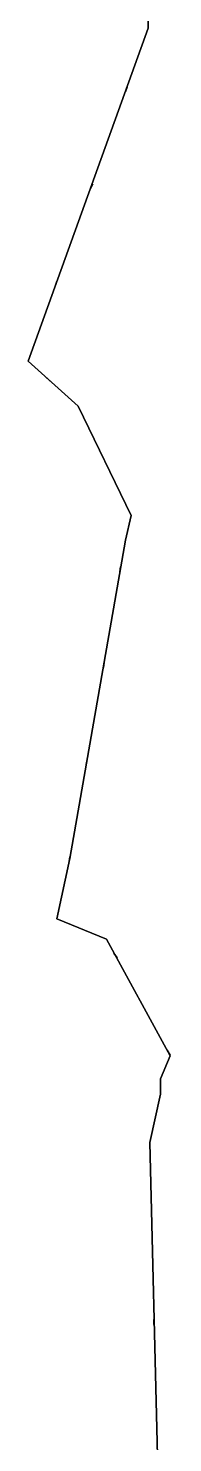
# Model space of a CAD drawing. Extents: x -14 to 5, y -77 to 101.
# Drawn here: x -13.6 to -11.83, y -16.59 to 0.74 of the extents above; entities that cross this region are included whole.
import ezdxf

# ---------------------------------------------------------------- set-up
doc = ezdxf.new("R2010")
doc.units = 0
doc.layers.add('RAILINGS', color=6, linetype='CONTINUOUS')

msp = doc.modelspace()

# ---------------------------------------------------------------- linework, layer by layer
at = {"layer": 'RAILINGS'}
for points in [[(-12.13, 0.74, 5.38), (-12.07, 6.28, 5.38), (-12.07, 6.28, 5.31), (-12.13, 0.74, 5.31)], [(-12.13, 0.74, 5.31), (-12.07, 6.28, 5.31), (-12.07, 6.28, 5.38), (-12.13, 0.74, 5.38)], [(-13.6, -3.34, 5.8), (-12.13, 0.74, 5.8), (-12.13, 0.74, 5.73), (-13.6, -3.34, 5.73)], [(-13.6, -3.34, 5.73), (-12.13, 0.74, 5.73), (-12.13, 0.74, 5.8), (-13.6, -3.34, 5.8)], [(-13.6, -3.34, 5.31), (-12.13, 0.74, 5.31), (-12.13, 0.74, 5.38), (-13.6, -3.34, 5.38)], [(-13.6, -3.34, 5.38), (-12.13, 0.74, 5.38), (-12.13, 0.74, 5.31), (-13.6, -3.34, 5.31)], [(-12.39, 0.02, 4.59), (-12.39, 0.02, 5.73), (-12.41, -0.04, 5.73), (-12.41, -0.04, 4.59)], [(-12.41, -0.04, 4.59), (-12.41, -0.04, 5.73), (-12.39, 0.02, 5.73), (-12.39, 0.02, 4.59)], [(-12.81, -1.17, 4.59), (-12.81, -1.17, 5.73), (-12.84, -1.23, 5.73), (-12.84, -1.23, 4.59)], [(-12.84, -1.23, 4.59), (-12.84, -1.23, 5.73), (-12.81, -1.17, 5.73), (-12.81, -1.17, 4.59)], [(-13.27, -2.42, 4.59), (-13.27, -2.42, 5.73), (-13.25, -2.36, 5.73), (-13.25, -2.36, 4.59)], [(-13.25, -2.36, 4.59), (-13.25, -2.36, 5.73), (-13.27, -2.42, 5.73), (-13.27, -2.42, 4.59)], [(-12.99, -3.89, 5.73), (-13.6, -3.34, 5.73), (-13.6, -3.34, 5.8), (-12.99, -3.89, 5.8)], [(-12.99, -3.89, 5.8), (-13.6, -3.34, 5.8), (-13.6, -3.34, 5.73), (-12.99, -3.89, 5.73)], [(-12.99, -3.89, 5.38), (-13.6, -3.34, 5.38), (-13.6, -3.34, 5.31), (-12.99, -3.89, 5.31)], [(-12.99, -3.89, 5.31), (-13.6, -3.34, 5.31), (-13.6, -3.34, 5.38), (-12.99, -3.89, 5.38)], [(-13.31, -3.6, 4.59), (-13.31, -3.6, 5.73), (-13.38, -3.54, 5.73), (-13.38, -3.54, 4.59)], [(-13.38, -3.54, 4.59), (-13.38, -3.54, 5.73), (-13.31, -3.6, 5.73), (-13.31, -3.6, 4.59)], [(-12.34, -5.23, 5.8), (-12.99, -3.89, 5.8), (-12.99, -3.89, 5.73), (-12.34, -5.23, 5.73)], [(-12.34, -5.23, 5.73), (-12.99, -3.89, 5.73), (-12.99, -3.89, 5.8), (-12.34, -5.23, 5.8)], [(-12.34, -5.23, 5.31), (-12.99, -3.89, 5.31), (-12.99, -3.89, 5.38), (-12.34, -5.23, 5.38)], [(-12.34, -5.23, 5.38), (-12.99, -3.89, 5.38), (-12.99, -3.89, 5.31), (-12.34, -5.23, 5.31)], [(-12.55, -4.79, 4.59), (-12.55, -4.79, 5.73), (-12.58, -4.73, 5.73), (-12.58, -4.73, 4.59)], [(-12.58, -4.73, 4.59), (-12.58, -4.73, 5.73), (-12.55, -4.79, 5.73), (-12.55, -4.79, 4.59)], [(-12.41, -5.53, 5.73), (-12.34, -5.23, 5.73), (-12.34, -5.23, 5.8), (-12.41, -5.53, 5.8)], [(-12.41, -5.53, 5.8), (-12.34, -5.23, 5.8), (-12.34, -5.23, 5.73), (-12.41, -5.53, 5.73)], [(-12.41, -5.53, 5.38), (-12.34, -5.23, 5.38), (-12.34, -5.23, 5.31), (-12.41, -5.53, 5.31)], [(-12.41, -5.53, 5.31), (-12.34, -5.23, 5.31), (-12.34, -5.23, 5.38), (-12.41, -5.53, 5.38)], [(-13.09, -9.43, 5.8), (-12.41, -5.53, 5.8), (-12.41, -5.53, 5.73), (-13.09, -9.43, 5.73)], [(-13.09, -9.43, 5.73), (-12.41, -5.53, 5.73), (-12.41, -5.53, 5.8), (-13.09, -9.43, 5.8)], [(-13.09, -9.43, 5.31), (-12.41, -5.53, 5.31), (-12.41, -5.53, 5.38), (-13.09, -9.43, 5.38)], [(-13.09, -9.43, 5.38), (-12.41, -5.53, 5.38), (-12.41, -5.53, 5.31), (-13.09, -9.43, 5.31)], [(-12.48, -5.92, 4.59), (-12.48, -5.92, 5.73), (-12.47, -5.86, 5.73), (-12.47, -5.86, 4.59)], [(-12.47, -5.86, 4.59), (-12.47, -5.86, 5.73), (-12.48, -5.92, 5.73), (-12.48, -5.92, 4.59)], [(-12.68, -7.09, 4.59), (-12.68, -7.09, 5.73), (-12.67, -7.03, 5.73), (-12.67, -7.03, 4.59)], [(-12.67, -7.03, 4.59), (-12.67, -7.03, 5.73), (-12.68, -7.09, 5.73), (-12.68, -7.09, 4.59)], [(-12.89, -8.28, 4.59), (-12.89, -8.28, 5.73), (-12.88, -8.22, 5.73), (-12.88, -8.22, 4.59)], [(-12.88, -8.22, 4.59), (-12.88, -8.22, 5.73), (-12.89, -8.28, 5.73), (-12.89, -8.28, 4.59)], [(-13.25, -10.17, 5.73), (-13.09, -9.43, 5.73), (-13.09, -9.43, 5.8), (-13.25, -10.17, 5.8)], [(-13.25, -10.17, 5.8), (-13.09, -9.43, 5.8), (-13.09, -9.43, 5.73), (-13.25, -10.17, 5.73)], [(-13.25, -10.17, 5.38), (-13.09, -9.43, 5.38), (-13.09, -9.43, 5.31), (-13.25, -10.17, 5.31)], [(-13.25, -10.17, 5.31), (-13.09, -9.43, 5.31), (-13.09, -9.43, 5.38), (-13.25, -10.17, 5.38)], [(-13.09, -9.41, 4.59), (-13.09, -9.41, 5.73), (-13.1, -9.47, 5.73), (-13.1, -9.47, 4.59)], [(-13.1, -9.47, 4.59), (-13.1, -9.47, 5.73), (-13.09, -9.41, 5.73), (-13.09, -9.41, 4.59)], [(-12.64, -10.42, 5.8), (-13.25, -10.17, 5.8), (-13.25, -10.17, 5.73), (-12.64, -10.42, 5.73)], [(-12.64, -10.42, 5.73), (-13.25, -10.17, 5.73), (-13.25, -10.17, 5.8), (-12.64, -10.42, 5.8)], [(-12.64, -10.42, 5.31), (-13.25, -10.17, 5.31), (-13.25, -10.17, 5.38), (-12.64, -10.42, 5.38)], [(-12.64, -10.42, 5.38), (-13.25, -10.17, 5.38), (-13.25, -10.17, 5.31), (-12.64, -10.42, 5.31)], [(-11.86, -11.85, 5.73), (-12.64, -10.42, 5.73), (-12.64, -10.42, 5.8), (-11.86, -11.85, 5.8)], [(-11.86, -11.85, 5.8), (-12.64, -10.42, 5.8), (-12.64, -10.42, 5.73), (-11.86, -11.85, 5.73)], [(-11.86, -11.85, 5.38), (-12.64, -10.42, 5.38), (-12.64, -10.42, 5.31), (-11.86, -11.85, 5.31)], [(-11.86, -11.85, 5.31), (-12.64, -10.42, 5.31), (-12.64, -10.42, 5.38), (-11.86, -11.85, 5.38)], [(-12.55, -10.59, 4.59), (-12.55, -10.59, 5.73), (-12.51, -10.65, 5.73), (-12.51, -10.65, 4.59)], [(-12.51, -10.65, 4.59), (-12.51, -10.65, 5.73), (-12.55, -10.59, 5.73), (-12.55, -10.59, 4.59)], [(-11.9, -11.78, 4.59), (-11.9, -11.78, 5.73), (-11.86, -11.84, 5.73), (-11.86, -11.84, 4.59)], [(-11.86, -11.84, 4.59), (-11.86, -11.84, 5.73), (-11.9, -11.78, 5.73), (-11.9, -11.78, 4.59)], [(-11.98, -12.13, 5.8), (-11.86, -11.85, 5.8), (-11.86, -11.85, 5.73), (-11.98, -12.13, 5.73)], [(-11.98, -12.13, 5.73), (-11.86, -11.85, 5.73), (-11.86, -11.85, 5.8), (-11.98, -12.13, 5.8)], [(-11.98, -12.13, 5.31), (-11.86, -11.85, 5.31), (-11.86, -11.85, 5.38), (-11.98, -12.13, 5.38)], [(-11.98, -12.13, 5.38), (-11.86, -11.85, 5.38), (-11.86, -11.85, 5.31), (-11.98, -12.13, 5.31)], [(-11.98, -12.32, 5.73), (-11.98, -12.13, 5.73), (-11.98, -12.13, 5.8), (-11.98, -12.32, 5.8)], [(-11.98, -12.32, 5.8), (-11.98, -12.13, 5.8), (-11.98, -12.13, 5.73), (-11.98, -12.32, 5.73)], [(-11.98, -12.32, 5.38), (-11.98, -12.13, 5.38), (-11.98, -12.13, 5.31), (-11.98, -12.32, 5.31)], [(-11.98, -12.32, 5.31), (-11.98, -12.13, 5.31), (-11.98, -12.13, 5.38), (-11.98, -12.32, 5.38)], [(-12.11, -12.91, 5.8), (-11.98, -12.32, 5.8), (-11.98, -12.32, 5.73), (-12.11, -12.91, 5.73)], [(-12.11, -12.91, 5.73), (-11.98, -12.32, 5.73), (-11.98, -12.32, 5.8), (-12.11, -12.91, 5.8)], [(-12.11, -12.91, 5.31), (-11.98, -12.32, 5.31), (-11.98, -12.32, 5.38), (-12.11, -12.91, 5.38)], [(-12.11, -12.91, 5.38), (-11.98, -12.32, 5.38), (-11.98, -12.32, 5.31), (-12.11, -12.91, 5.31)], [(-11.83, -24.43, 5.73), (-12.11, -12.91, 5.73), (-12.11, -12.91, 5.8), (-11.83, -24.43, 5.8)], [(-11.83, -24.43, 5.8), (-12.11, -12.91, 5.8), (-12.11, -12.91, 5.73), (-11.83, -24.43, 5.73)], [(-12.11, -12.91, 4.59), (-12.11, -12.91, 5.73), (-12.11, -12.97, 5.73), (-12.11, -12.97, 4.59)], [(-12.11, -12.97, 4.59), (-12.11, -12.97, 5.73), (-12.11, -12.91, 5.73), (-12.11, -12.91, 4.59)], [(-11.83, -24.43, 5.38), (-12.11, -12.91, 5.38), (-12.11, -12.91, 5.31), (-11.83, -24.43, 5.31)], [(-11.83, -24.43, 5.31), (-12.11, -12.91, 5.31), (-12.11, -12.91, 5.38), (-11.83, -24.43, 5.38)], [(-12.08, -14.1, 4.59), (-12.08, -14.1, 5.73), (-12.08, -14.16, 5.73), (-12.08, -14.16, 4.59)], [(-12.08, -14.16, 4.59), (-12.08, -14.16, 5.73), (-12.08, -14.1, 5.73), (-12.08, -14.1, 4.59)], [(-12.06, -15.08, 4.59), (-12.06, -15.08, 5.73), (-12.06, -15.14, 5.73), (-12.06, -15.14, 4.59)], [(-12.06, -15.14, 4.59), (-12.06, -15.14, 5.73), (-12.06, -15.08, 5.73), (-12.06, -15.08, 4.59)], [(-12.03, -16.27, 4.59), (-12.03, -16.27, 5.73), (-12.03, -16.33, 5.73), (-12.03, -16.33, 4.59)], [(-12.03, -16.33, 4.59), (-12.03, -16.33, 5.73), (-12.03, -16.27, 5.73), (-12.03, -16.27, 4.59)]]:
    msp.add_3dface(points, dxfattribs=at)

doc.saveas('drawing.dxf')
